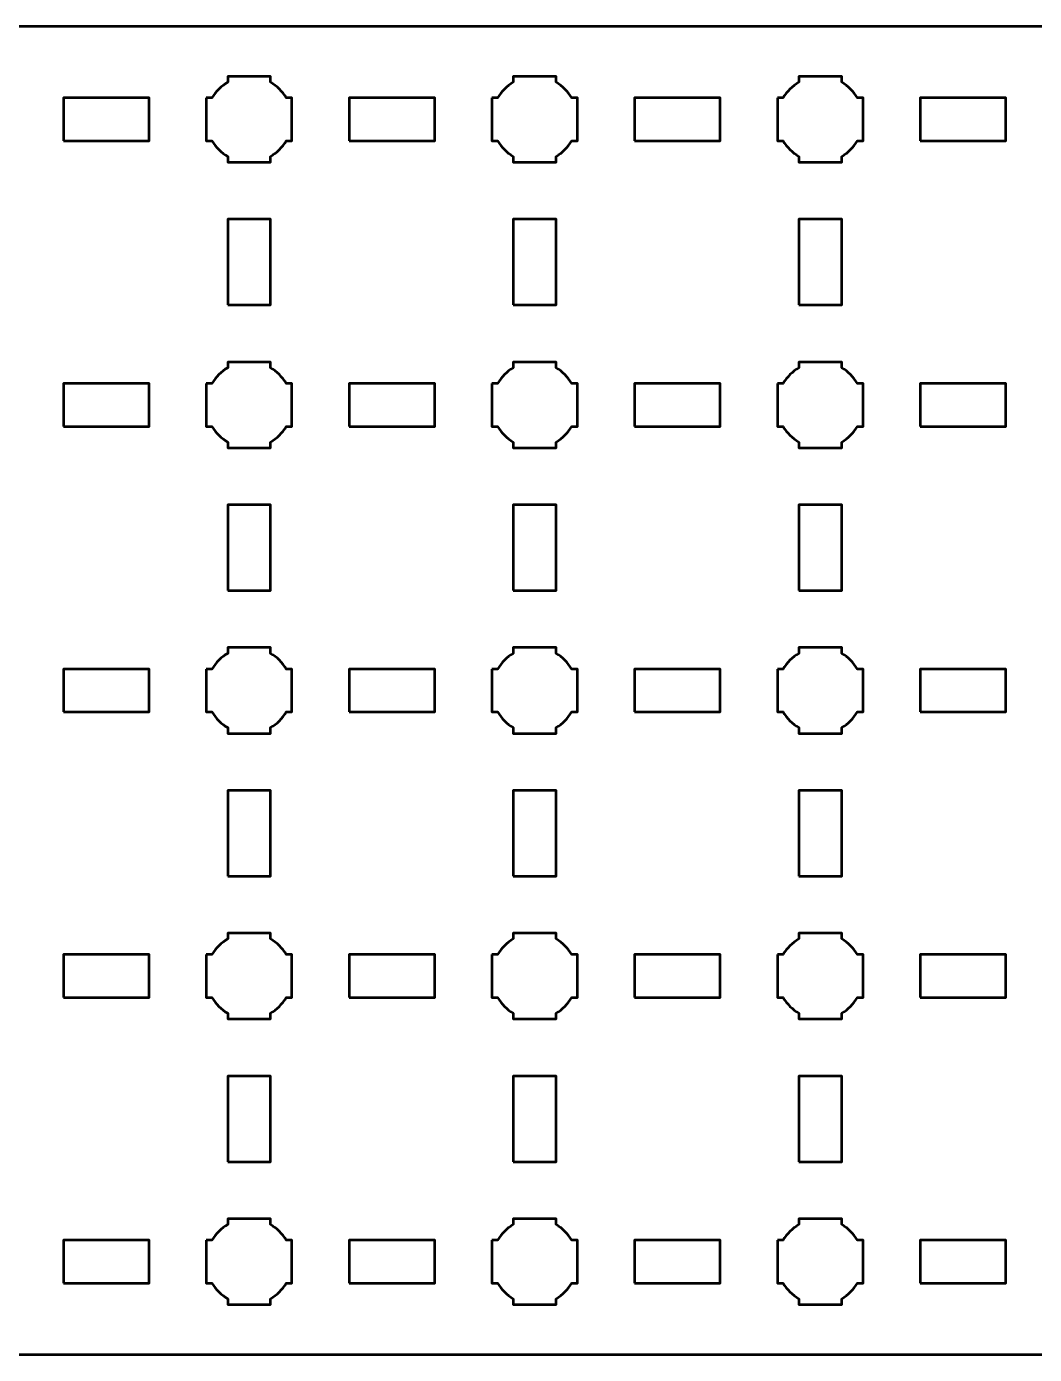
# Model space of a CAD drawing. Header units: centimetres. Extents: x -40.1 to 19.1, y -19.5 to -10.2.
# Drawn here: x -33.06 to -26, y -19.5 to -10.2 of the extents above; entities that cross this region are included whole.
import ezdxf

# ---------------------------------------------------------------- set-up
doc = ezdxf.new("R2010")
doc.units = ezdxf.units.CM
doc.header["$MEASUREMENT"] = 0
doc.layers.add('Layer 1', color=7, linetype='Continuous')

msp = doc.modelspace()

# ---------------------------------------------------------------- linework, layer by layer
at = {"layer": 'Layer 1', "color": 250, "lineweight": 53}
for points in [[(-32.8, -11), (-32.2, -11), (-32.2, -10.7), (-32.8, -10.7), (-32.8, -11)], [(-30.8, -11), (-30.2, -11), (-30.2, -10.7), (-30.8, -10.7), (-30.8, -11)], [(-28.8, -11), (-28.2, -11), (-28.2, -10.7), (-28.8, -10.7), (-28.8, -11)], [(-26.8, -11), (-26.2, -11), (-26.2, -10.7), (-26.8, -10.7), (-26.8, -11)], [(-31.65, -12.15), (-31.35, -12.15), (-31.35, -11.55), (-31.65, -11.55), (-31.65, -12.15)], [(-29.65, -12.15), (-29.35, -12.15), (-29.35, -11.55), (-29.65, -11.55), (-29.65, -12.15)], [(-27.65, -12.15), (-27.35, -12.15), (-27.35, -11.55), (-27.65, -11.55), (-27.65, -12.15)], [(-32.8, -13), (-32.2, -13), (-32.2, -12.7), (-32.8, -12.7), (-32.8, -13)], [(-30.8, -13), (-30.2, -13), (-30.2, -12.7), (-30.8, -12.7), (-30.8, -13)], [(-28.8, -13), (-28.2, -13), (-28.2, -12.7), (-28.8, -12.7), (-28.8, -13)], [(-26.8, -13), (-26.2, -13), (-26.2, -12.7), (-26.8, -12.7), (-26.8, -13)], [(-31.65, -14.15), (-31.35, -14.15), (-31.35, -13.55), (-31.65, -13.55), (-31.65, -14.15)], [(-29.65, -14.15), (-29.35, -14.15), (-29.35, -13.55), (-29.65, -13.55), (-29.65, -14.15)], [(-27.65, -14.15), (-27.35, -14.15), (-27.35, -13.55), (-27.65, -13.55), (-27.65, -14.15)], [(-32.8, -15), (-32.2, -15), (-32.2, -14.7), (-32.8, -14.7), (-32.8, -15)], [(-30.8, -15), (-30.2, -15), (-30.2, -14.7), (-30.8, -14.7), (-30.8, -15)], [(-28.8, -15), (-28.2, -15), (-28.2, -14.7), (-28.8, -14.7), (-28.8, -15)], [(-26.8, -15), (-26.2, -15), (-26.2, -14.7), (-26.8, -14.7), (-26.8, -15)], [(-31.65, -16.15), (-31.35, -16.15), (-31.35, -15.55), (-31.65, -15.55), (-31.65, -16.15)], [(-29.65, -16.15), (-29.35, -16.15), (-29.35, -15.55), (-29.65, -15.55), (-29.65, -16.15)], [(-27.65, -16.15), (-27.35, -16.15), (-27.35, -15.55), (-27.65, -15.55), (-27.65, -16.15)], [(-32.8, -17), (-32.2, -17), (-32.2, -16.7), (-32.8, -16.7), (-32.8, -17)], [(-30.8, -17), (-30.2, -17), (-30.2, -16.7), (-30.8, -16.7), (-30.8, -17)], [(-28.8, -17), (-28.2, -17), (-28.2, -16.7), (-28.8, -16.7), (-28.8, -17)], [(-26.8, -17), (-26.2, -17), (-26.2, -16.7), (-26.8, -16.7), (-26.8, -17)], [(-31.65, -18.15), (-31.35, -18.15), (-31.35, -17.55), (-31.65, -17.55), (-31.65, -18.15)], [(-29.65, -18.15), (-29.35, -18.15), (-29.35, -17.55), (-29.65, -17.55), (-29.65, -18.15)], [(-27.65, -18.15), (-27.35, -18.15), (-27.35, -17.55), (-27.65, -17.55), (-27.65, -18.15)], [(-32.8, -19), (-32.2, -19), (-32.2, -18.7), (-32.8, -18.7), (-32.8, -19)], [(-30.8, -19), (-30.2, -19), (-30.2, -18.7), (-30.8, -18.7), (-30.8, -19)], [(-28.8, -19), (-28.2, -19), (-28.2, -18.7), (-28.8, -18.7), (-28.8, -19)], [(-26.8, -19), (-26.2, -19), (-26.2, -18.7), (-26.8, -18.7), (-26.8, -19)]]:
    msp.add_lwpolyline(points, close=True, dxfattribs=at)
msp.add_open_spline([(-40.15, -19), (-40.15, -19), (-40.15, -10.7), (-40.15, -10.7), (-40.15, -10.7), (-40.15, -10.42391), (-39.92609, -10.2), (-39.65, -10.2), (-39.65, -10.2), (-39.65, -10.2), (18.65, -10.2), (18.65, -10.2), (18.65, -10.2), (18.92609, -10.2), (19.15, -10.42391), (19.15, -10.7), (19.15, -10.7), (19.15, -10.7), (19.15, -19), (19.15, -19), (19.15, -19), (19.15, -19.27609), (18.92609, -19.5), (18.65, -19.5), (18.65, -19.5), (18.65, -19.5), (-39.65, -19.5), (-39.65, -19.5), (-39.65, -19.5), (-39.92609, -19.5), (-40.15, -19.27609), (-40.15, -19)], degree=3, knots=[0, 0, 0, 0, 0.125, 0.125, 0.125, 0.125, 0.25, 0.25, 0.25, 0.25, 0.375, 0.375, 0.375, 0.375, 0.5, 0.5, 0.5, 0.5, 0.625, 0.625, 0.625, 0.625, 0.75, 0.75, 0.75, 0.75, 0.875, 0.875, 0.875, 0.875, 1, 1, 1, 1], dxfattribs=at)
at = {"layer": 'Layer 1', "lineweight": 53}
for points in [[(-31.8, -10.7), (-31.8, -10.7), (-31.75985, -10.7), (-31.75985, -10.7), (-31.75985, -10.7), (-31.7335, -10.65447), (-31.69553, -10.6165), (-31.65, -10.59015), (-31.65, -10.59015), (-31.65, -10.59015), (-31.65, -10.55), (-31.65, -10.55), (-31.65, -10.55), (-31.65, -10.55), (-31.5, -10.55), (-31.5, -10.55), (-31.5, -10.55), (-31.5, -10.55), (-31.35, -10.55), (-31.35, -10.55), (-31.35, -10.55), (-31.35, -10.55), (-31.35, -10.59015), (-31.35, -10.59015), (-31.35, -10.59015), (-31.30447, -10.6165), (-31.2665, -10.65447), (-31.24015, -10.7), (-31.24015, -10.7), (-31.24015, -10.7), (-31.2, -10.7), (-31.2, -10.7), (-31.2, -10.7), (-31.2, -10.7), (-31.2, -10.85), (-31.2, -10.85), (-31.2, -10.85), (-31.2, -10.85), (-31.2, -11), (-31.2, -11), (-31.2, -11), (-31.2, -11), (-31.24015, -11), (-31.24015, -11), (-31.24015, -11), (-31.2665, -11.04553), (-31.30447, -11.0835), (-31.35, -11.10985), (-31.35, -11.10985), (-31.35, -11.10985), (-31.35, -11.15), (-31.35, -11.15), (-31.35, -11.15), (-31.35, -11.15), (-31.5, -11.15), (-31.5, -11.15), (-31.5, -11.15), (-31.5, -11.15), (-31.65, -11.15), (-31.65, -11.15), (-31.65, -11.15), (-31.65, -11.15), (-31.65, -11.10985), (-31.65, -11.10985), (-31.65, -11.10985), (-31.69553, -11.0835), (-31.7335, -11.04553), (-31.75985, -11), (-31.75985, -11), (-31.75985, -11), (-31.8, -11), (-31.8, -11), (-31.8, -11), (-31.8, -11), (-31.8, -10.85), (-31.8, -10.85), (-31.8, -10.85), (-31.8, -10.85), (-31.8, -10.7), (-31.8, -10.7)], [(-29.8, -10.7), (-29.8, -10.7), (-29.75985, -10.7), (-29.75985, -10.7), (-29.75985, -10.7), (-29.7335, -10.65447), (-29.69553, -10.6165), (-29.65, -10.59015), (-29.65, -10.59015), (-29.65, -10.59015), (-29.65, -10.55), (-29.65, -10.55), (-29.65, -10.55), (-29.65, -10.55), (-29.5, -10.55), (-29.5, -10.55), (-29.5, -10.55), (-29.5, -10.55), (-29.35, -10.55), (-29.35, -10.55), (-29.35, -10.55), (-29.35, -10.55), (-29.35, -10.59015), (-29.35, -10.59015), (-29.35, -10.59015), (-29.30447, -10.6165), (-29.2665, -10.65447), (-29.24015, -10.7), (-29.24015, -10.7), (-29.24015, -10.7), (-29.2, -10.7), (-29.2, -10.7), (-29.2, -10.7), (-29.2, -10.7), (-29.2, -10.85), (-29.2, -10.85), (-29.2, -10.85), (-29.2, -10.85), (-29.2, -11), (-29.2, -11), (-29.2, -11), (-29.2, -11), (-29.24015, -11), (-29.24015, -11), (-29.24015, -11), (-29.2665, -11.04553), (-29.30447, -11.0835), (-29.35, -11.10985), (-29.35, -11.10985), (-29.35, -11.10985), (-29.35, -11.15), (-29.35, -11.15), (-29.35, -11.15), (-29.35, -11.15), (-29.5, -11.15), (-29.5, -11.15), (-29.5, -11.15), (-29.5, -11.15), (-29.65, -11.15), (-29.65, -11.15), (-29.65, -11.15), (-29.65, -11.15), (-29.65, -11.10985), (-29.65, -11.10985), (-29.65, -11.10985), (-29.69553, -11.0835), (-29.7335, -11.04553), (-29.75985, -11), (-29.75985, -11), (-29.75985, -11), (-29.8, -11), (-29.8, -11), (-29.8, -11), (-29.8, -11), (-29.8, -10.85), (-29.8, -10.85), (-29.8, -10.85), (-29.8, -10.85), (-29.8, -10.7), (-29.8, -10.7)], [(-27.8, -10.7), (-27.8, -10.7), (-27.75985, -10.7), (-27.75985, -10.7), (-27.75985, -10.7), (-27.7335, -10.65447), (-27.69553, -10.6165), (-27.65, -10.59015), (-27.65, -10.59015), (-27.65, -10.59015), (-27.65, -10.55), (-27.65, -10.55), (-27.65, -10.55), (-27.65, -10.55), (-27.5, -10.55), (-27.5, -10.55), (-27.5, -10.55), (-27.5, -10.55), (-27.35, -10.55), (-27.35, -10.55), (-27.35, -10.55), (-27.35, -10.55), (-27.35, -10.59015), (-27.35, -10.59015), (-27.35, -10.59015), (-27.30447, -10.6165), (-27.2665, -10.65447), (-27.24015, -10.7), (-27.24015, -10.7), (-27.24015, -10.7), (-27.2, -10.7), (-27.2, -10.7), (-27.2, -10.7), (-27.2, -10.7), (-27.2, -10.85), (-27.2, -10.85), (-27.2, -10.85), (-27.2, -10.85), (-27.2, -11), (-27.2, -11), (-27.2, -11), (-27.2, -11), (-27.24015, -11), (-27.24015, -11), (-27.24015, -11), (-27.2665, -11.04553), (-27.30447, -11.0835), (-27.35, -11.10985), (-27.35, -11.10985), (-27.35, -11.10985), (-27.35, -11.15), (-27.35, -11.15), (-27.35, -11.15), (-27.35, -11.15), (-27.5, -11.15), (-27.5, -11.15), (-27.5, -11.15), (-27.5, -11.15), (-27.65, -11.15), (-27.65, -11.15), (-27.65, -11.15), (-27.65, -11.15), (-27.65, -11.10985), (-27.65, -11.10985), (-27.65, -11.10985), (-27.69553, -11.0835), (-27.7335, -11.04553), (-27.75985, -11), (-27.75985, -11), (-27.75985, -11), (-27.8, -11), (-27.8, -11), (-27.8, -11), (-27.8, -11), (-27.8, -10.85), (-27.8, -10.85), (-27.8, -10.85), (-27.8, -10.85), (-27.8, -10.7), (-27.8, -10.7)], [(-31.8, -12.7), (-31.8, -12.7), (-31.75985, -12.7), (-31.75985, -12.7), (-31.75985, -12.7), (-31.7335, -12.65447), (-31.69553, -12.6165), (-31.65, -12.59015), (-31.65, -12.59015), (-31.65, -12.59015), (-31.65, -12.55), (-31.65, -12.55), (-31.65, -12.55), (-31.65, -12.55), (-31.5, -12.55), (-31.5, -12.55), (-31.5, -12.55), (-31.5, -12.55), (-31.35, -12.55), (-31.35, -12.55), (-31.35, -12.55), (-31.35, -12.55), (-31.35, -12.59015), (-31.35, -12.59015), (-31.35, -12.59015), (-31.30447, -12.6165), (-31.2665, -12.65447), (-31.24015, -12.7), (-31.24015, -12.7), (-31.24015, -12.7), (-31.2, -12.7), (-31.2, -12.7), (-31.2, -12.7), (-31.2, -12.7), (-31.2, -12.85), (-31.2, -12.85), (-31.2, -12.85), (-31.2, -12.85), (-31.2, -13), (-31.2, -13), (-31.2, -13), (-31.2, -13), (-31.24015, -13), (-31.24015, -13), (-31.24015, -13), (-31.2665, -13.04553), (-31.30447, -13.0835), (-31.35, -13.10985), (-31.35, -13.10985), (-31.35, -13.10985), (-31.35, -13.15), (-31.35, -13.15), (-31.35, -13.15), (-31.35, -13.15), (-31.5, -13.15), (-31.5, -13.15), (-31.5, -13.15), (-31.5, -13.15), (-31.65, -13.15), (-31.65, -13.15), (-31.65, -13.15), (-31.65, -13.15), (-31.65, -13.10985), (-31.65, -13.10985), (-31.65, -13.10985), (-31.69553, -13.0835), (-31.7335, -13.04553), (-31.75985, -13), (-31.75985, -13), (-31.75985, -13), (-31.8, -13), (-31.8, -13), (-31.8, -13), (-31.8, -13), (-31.8, -12.85), (-31.8, -12.85), (-31.8, -12.85), (-31.8, -12.85), (-31.8, -12.7), (-31.8, -12.7)], [(-29.8, -12.7), (-29.8, -12.7), (-29.75985, -12.7), (-29.75985, -12.7), (-29.75985, -12.7), (-29.7335, -12.65447), (-29.69553, -12.6165), (-29.65, -12.59015), (-29.65, -12.59015), (-29.65, -12.59015), (-29.65, -12.55), (-29.65, -12.55), (-29.65, -12.55), (-29.65, -12.55), (-29.5, -12.55), (-29.5, -12.55), (-29.5, -12.55), (-29.5, -12.55), (-29.35, -12.55), (-29.35, -12.55), (-29.35, -12.55), (-29.35, -12.55), (-29.35, -12.59015), (-29.35, -12.59015), (-29.35, -12.59015), (-29.30447, -12.6165), (-29.2665, -12.65447), (-29.24015, -12.7), (-29.24015, -12.7), (-29.24015, -12.7), (-29.2, -12.7), (-29.2, -12.7), (-29.2, -12.7), (-29.2, -12.7), (-29.2, -12.85), (-29.2, -12.85), (-29.2, -12.85), (-29.2, -12.85), (-29.2, -13), (-29.2, -13), (-29.2, -13), (-29.2, -13), (-29.24015, -13), (-29.24015, -13), (-29.24015, -13), (-29.2665, -13.04553), (-29.30447, -13.0835), (-29.35, -13.10985), (-29.35, -13.10985), (-29.35, -13.10985), (-29.35, -13.15), (-29.35, -13.15), (-29.35, -13.15), (-29.35, -13.15), (-29.5, -13.15), (-29.5, -13.15), (-29.5, -13.15), (-29.5, -13.15), (-29.65, -13.15), (-29.65, -13.15), (-29.65, -13.15), (-29.65, -13.15), (-29.65, -13.10985), (-29.65, -13.10985), (-29.65, -13.10985), (-29.69553, -13.0835), (-29.7335, -13.04553), (-29.75985, -13), (-29.75985, -13), (-29.75985, -13), (-29.8, -13), (-29.8, -13), (-29.8, -13), (-29.8, -13), (-29.8, -12.85), (-29.8, -12.85), (-29.8, -12.85), (-29.8, -12.85), (-29.8, -12.7), (-29.8, -12.7)], [(-27.8, -12.7), (-27.8, -12.7), (-27.75985, -12.7), (-27.75985, -12.7), (-27.75985, -12.7), (-27.7335, -12.65447), (-27.69553, -12.6165), (-27.65, -12.59015), (-27.65, -12.59015), (-27.65, -12.59015), (-27.65, -12.55), (-27.65, -12.55), (-27.65, -12.55), (-27.65, -12.55), (-27.5, -12.55), (-27.5, -12.55), (-27.5, -12.55), (-27.5, -12.55), (-27.35, -12.55), (-27.35, -12.55), (-27.35, -12.55), (-27.35, -12.55), (-27.35, -12.59015), (-27.35, -12.59015), (-27.35, -12.59015), (-27.30447, -12.6165), (-27.2665, -12.65447), (-27.24015, -12.7), (-27.24015, -12.7), (-27.24015, -12.7), (-27.2, -12.7), (-27.2, -12.7), (-27.2, -12.7), (-27.2, -12.7), (-27.2, -12.85), (-27.2, -12.85), (-27.2, -12.85), (-27.2, -12.85), (-27.2, -13), (-27.2, -13), (-27.2, -13), (-27.2, -13), (-27.24015, -13), (-27.24015, -13), (-27.24015, -13), (-27.2665, -13.04553), (-27.30447, -13.0835), (-27.35, -13.10985), (-27.35, -13.10985), (-27.35, -13.10985), (-27.35, -13.15), (-27.35, -13.15), (-27.35, -13.15), (-27.35, -13.15), (-27.5, -13.15), (-27.5, -13.15), (-27.5, -13.15), (-27.5, -13.15), (-27.65, -13.15), (-27.65, -13.15), (-27.65, -13.15), (-27.65, -13.15), (-27.65, -13.10985), (-27.65, -13.10985), (-27.65, -13.10985), (-27.69553, -13.0835), (-27.7335, -13.04553), (-27.75985, -13), (-27.75985, -13), (-27.75985, -13), (-27.8, -13), (-27.8, -13), (-27.8, -13), (-27.8, -13), (-27.8, -12.85), (-27.8, -12.85), (-27.8, -12.85), (-27.8, -12.85), (-27.8, -12.7), (-27.8, -12.7)], [(-31.8, -14.7), (-31.8, -14.7), (-31.75985, -14.7), (-31.75985, -14.7), (-31.75985, -14.7), (-31.7335, -14.65447), (-31.69553, -14.6165), (-31.65, -14.59015), (-31.65, -14.59015), (-31.65, -14.59015), (-31.65, -14.55), (-31.65, -14.55), (-31.65, -14.55), (-31.65, -14.55), (-31.5, -14.55), (-31.5, -14.55), (-31.5, -14.55), (-31.5, -14.55), (-31.35, -14.55), (-31.35, -14.55), (-31.35, -14.55), (-31.35, -14.55), (-31.35, -14.59015), (-31.35, -14.59015), (-31.35, -14.59015), (-31.30447, -14.6165), (-31.2665, -14.65447), (-31.24015, -14.7), (-31.24015, -14.7), (-31.24015, -14.7), (-31.2, -14.7), (-31.2, -14.7), (-31.2, -14.7), (-31.2, -14.7), (-31.2, -14.85), (-31.2, -14.85), (-31.2, -14.85), (-31.2, -14.85), (-31.2, -15), (-31.2, -15), (-31.2, -15), (-31.2, -15), (-31.24015, -15), (-31.24015, -15), (-31.24015, -15), (-31.2665, -15.04553), (-31.30447, -15.0835), (-31.35, -15.10985), (-31.35, -15.10985), (-31.35, -15.10985), (-31.35, -15.15), (-31.35, -15.15), (-31.35, -15.15), (-31.35, -15.15), (-31.5, -15.15), (-31.5, -15.15), (-31.5, -15.15), (-31.5, -15.15), (-31.65, -15.15), (-31.65, -15.15), (-31.65, -15.15), (-31.65, -15.15), (-31.65, -15.10985), (-31.65, -15.10985), (-31.65, -15.10985), (-31.69553, -15.0835), (-31.7335, -15.04553), (-31.75985, -15), (-31.75985, -15), (-31.75985, -15), (-31.8, -15), (-31.8, -15), (-31.8, -15), (-31.8, -15), (-31.8, -14.85), (-31.8, -14.85), (-31.8, -14.85), (-31.8, -14.85), (-31.8, -14.7), (-31.8, -14.7)], [(-29.8, -14.7), (-29.8, -14.7), (-29.75985, -14.7), (-29.75985, -14.7), (-29.75985, -14.7), (-29.7335, -14.65447), (-29.69553, -14.6165), (-29.65, -14.59015), (-29.65, -14.59015), (-29.65, -14.59015), (-29.65, -14.55), (-29.65, -14.55), (-29.65, -14.55), (-29.65, -14.55), (-29.5, -14.55), (-29.5, -14.55), (-29.5, -14.55), (-29.5, -14.55), (-29.35, -14.55), (-29.35, -14.55), (-29.35, -14.55), (-29.35, -14.55), (-29.35, -14.59015), (-29.35, -14.59015), (-29.35, -14.59015), (-29.30447, -14.6165), (-29.2665, -14.65447), (-29.24015, -14.7), (-29.24015, -14.7), (-29.24015, -14.7), (-29.2, -14.7), (-29.2, -14.7), (-29.2, -14.7), (-29.2, -14.7), (-29.2, -14.85), (-29.2, -14.85), (-29.2, -14.85), (-29.2, -14.85), (-29.2, -15), (-29.2, -15), (-29.2, -15), (-29.2, -15), (-29.24015, -15), (-29.24015, -15), (-29.24015, -15), (-29.2665, -15.04553), (-29.30447, -15.0835), (-29.35, -15.10985), (-29.35, -15.10985), (-29.35, -15.10985), (-29.35, -15.15), (-29.35, -15.15), (-29.35, -15.15), (-29.35, -15.15), (-29.5, -15.15), (-29.5, -15.15), (-29.5, -15.15), (-29.5, -15.15), (-29.65, -15.15), (-29.65, -15.15), (-29.65, -15.15), (-29.65, -15.15), (-29.65, -15.10985), (-29.65, -15.10985), (-29.65, -15.10985), (-29.69553, -15.0835), (-29.7335, -15.04553), (-29.75985, -15), (-29.75985, -15), (-29.75985, -15), (-29.8, -15), (-29.8, -15), (-29.8, -15), (-29.8, -15), (-29.8, -14.85), (-29.8, -14.85), (-29.8, -14.85), (-29.8, -14.85), (-29.8, -14.7), (-29.8, -14.7)], [(-27.8, -14.7), (-27.8, -14.7), (-27.75985, -14.7), (-27.75985, -14.7), (-27.75985, -14.7), (-27.7335, -14.65447), (-27.69553, -14.6165), (-27.65, -14.59015), (-27.65, -14.59015), (-27.65, -14.59015), (-27.65, -14.55), (-27.65, -14.55), (-27.65, -14.55), (-27.65, -14.55), (-27.5, -14.55), (-27.5, -14.55), (-27.5, -14.55), (-27.5, -14.55), (-27.35, -14.55), (-27.35, -14.55), (-27.35, -14.55), (-27.35, -14.55), (-27.35, -14.59015), (-27.35, -14.59015), (-27.35, -14.59015), (-27.30447, -14.6165), (-27.2665, -14.65447), (-27.24015, -14.7), (-27.24015, -14.7), (-27.24015, -14.7), (-27.2, -14.7), (-27.2, -14.7), (-27.2, -14.7), (-27.2, -14.7), (-27.2, -14.85), (-27.2, -14.85), (-27.2, -14.85), (-27.2, -14.85), (-27.2, -15), (-27.2, -15), (-27.2, -15), (-27.2, -15), (-27.24015, -15), (-27.24015, -15), (-27.24015, -15), (-27.2665, -15.04553), (-27.30447, -15.0835), (-27.35, -15.10985), (-27.35, -15.10985), (-27.35, -15.10985), (-27.35, -15.15), (-27.35, -15.15), (-27.35, -15.15), (-27.35, -15.15), (-27.5, -15.15), (-27.5, -15.15), (-27.5, -15.15), (-27.5, -15.15), (-27.65, -15.15), (-27.65, -15.15), (-27.65, -15.15), (-27.65, -15.15), (-27.65, -15.10985), (-27.65, -15.10985), (-27.65, -15.10985), (-27.69553, -15.0835), (-27.7335, -15.04553), (-27.75985, -15), (-27.75985, -15), (-27.75985, -15), (-27.8, -15), (-27.8, -15), (-27.8, -15), (-27.8, -15), (-27.8, -14.85), (-27.8, -14.85), (-27.8, -14.85), (-27.8, -14.85), (-27.8, -14.7), (-27.8, -14.7)], [(-31.8, -16.7), (-31.8, -16.7), (-31.75985, -16.7), (-31.75985, -16.7), (-31.75985, -16.7), (-31.7335, -16.65447), (-31.69553, -16.6165), (-31.65, -16.59015), (-31.65, -16.59015), (-31.65, -16.59015), (-31.65, -16.55), (-31.65, -16.55), (-31.65, -16.55), (-31.65, -16.55), (-31.5, -16.55), (-31.5, -16.55), (-31.5, -16.55), (-31.5, -16.55), (-31.35, -16.55), (-31.35, -16.55), (-31.35, -16.55), (-31.35, -16.55), (-31.35, -16.59015), (-31.35, -16.59015), (-31.35, -16.59015), (-31.30447, -16.6165), (-31.2665, -16.65447), (-31.24015, -16.7), (-31.24015, -16.7), (-31.24015, -16.7), (-31.2, -16.7), (-31.2, -16.7), (-31.2, -16.7), (-31.2, -16.7), (-31.2, -16.85), (-31.2, -16.85), (-31.2, -16.85), (-31.2, -16.85), (-31.2, -17), (-31.2, -17), (-31.2, -17), (-31.2, -17), (-31.24015, -17), (-31.24015, -17), (-31.24015, -17), (-31.2665, -17.04553), (-31.30447, -17.0835), (-31.35, -17.10985), (-31.35, -17.10985), (-31.35, -17.10985), (-31.35, -17.15), (-31.35, -17.15), (-31.35, -17.15), (-31.35, -17.15), (-31.5, -17.15), (-31.5, -17.15), (-31.5, -17.15), (-31.5, -17.15), (-31.65, -17.15), (-31.65, -17.15), (-31.65, -17.15), (-31.65, -17.15), (-31.65, -17.10985), (-31.65, -17.10985), (-31.65, -17.10985), (-31.69553, -17.0835), (-31.7335, -17.04553), (-31.75985, -17), (-31.75985, -17), (-31.75985, -17), (-31.8, -17), (-31.8, -17), (-31.8, -17), (-31.8, -17), (-31.8, -16.85), (-31.8, -16.85), (-31.8, -16.85), (-31.8, -16.85), (-31.8, -16.7), (-31.8, -16.7)], [(-29.8, -16.7), (-29.8, -16.7), (-29.75985, -16.7), (-29.75985, -16.7), (-29.75985, -16.7), (-29.7335, -16.65447), (-29.69553, -16.6165), (-29.65, -16.59015), (-29.65, -16.59015), (-29.65, -16.59015), (-29.65, -16.55), (-29.65, -16.55), (-29.65, -16.55), (-29.65, -16.55), (-29.5, -16.55), (-29.5, -16.55), (-29.5, -16.55), (-29.5, -16.55), (-29.35, -16.55), (-29.35, -16.55), (-29.35, -16.55), (-29.35, -16.55), (-29.35, -16.59015), (-29.35, -16.59015), (-29.35, -16.59015), (-29.30447, -16.6165), (-29.2665, -16.65447), (-29.24015, -16.7), (-29.24015, -16.7), (-29.24015, -16.7), (-29.2, -16.7), (-29.2, -16.7), (-29.2, -16.7), (-29.2, -16.7), (-29.2, -16.85), (-29.2, -16.85), (-29.2, -16.85), (-29.2, -16.85), (-29.2, -17), (-29.2, -17), (-29.2, -17), (-29.2, -17), (-29.24015, -17), (-29.24015, -17), (-29.24015, -17), (-29.2665, -17.04553), (-29.30447, -17.0835), (-29.35, -17.10985), (-29.35, -17.10985), (-29.35, -17.10985), (-29.35, -17.15), (-29.35, -17.15), (-29.35, -17.15), (-29.35, -17.15), (-29.5, -17.15), (-29.5, -17.15), (-29.5, -17.15), (-29.5, -17.15), (-29.65, -17.15), (-29.65, -17.15), (-29.65, -17.15), (-29.65, -17.15), (-29.65, -17.10985), (-29.65, -17.10985), (-29.65, -17.10985), (-29.69553, -17.0835), (-29.7335, -17.04553), (-29.75985, -17), (-29.75985, -17), (-29.75985, -17), (-29.8, -17), (-29.8, -17), (-29.8, -17), (-29.8, -17), (-29.8, -16.85), (-29.8, -16.85), (-29.8, -16.85), (-29.8, -16.85), (-29.8, -16.7), (-29.8, -16.7)], [(-27.8, -16.7), (-27.8, -16.7), (-27.75985, -16.7), (-27.75985, -16.7), (-27.75985, -16.7), (-27.7335, -16.65447), (-27.69553, -16.6165), (-27.65, -16.59015), (-27.65, -16.59015), (-27.65, -16.59015), (-27.65, -16.55), (-27.65, -16.55), (-27.65, -16.55), (-27.65, -16.55), (-27.5, -16.55), (-27.5, -16.55), (-27.5, -16.55), (-27.5, -16.55), (-27.35, -16.55), (-27.35, -16.55), (-27.35, -16.55), (-27.35, -16.55), (-27.35, -16.59015), (-27.35, -16.59015), (-27.35, -16.59015), (-27.30447, -16.6165), (-27.2665, -16.65447), (-27.24015, -16.7), (-27.24015, -16.7), (-27.24015, -16.7), (-27.2, -16.7), (-27.2, -16.7), (-27.2, -16.7), (-27.2, -16.7), (-27.2, -16.85), (-27.2, -16.85), (-27.2, -16.85), (-27.2, -16.85), (-27.2, -17), (-27.2, -17), (-27.2, -17), (-27.2, -17), (-27.24015, -17), (-27.24015, -17), (-27.24015, -17), (-27.2665, -17.04553), (-27.30447, -17.0835), (-27.35, -17.10985), (-27.35, -17.10985), (-27.35, -17.10985), (-27.35, -17.15), (-27.35, -17.15), (-27.35, -17.15), (-27.35, -17.15), (-27.5, -17.15), (-27.5, -17.15), (-27.5, -17.15), (-27.5, -17.15), (-27.65, -17.15), (-27.65, -17.15), (-27.65, -17.15), (-27.65, -17.15), (-27.65, -17.10985), (-27.65, -17.10985), (-27.65, -17.10985), (-27.69553, -17.0835), (-27.7335, -17.04553), (-27.75985, -17), (-27.75985, -17), (-27.75985, -17), (-27.8, -17), (-27.8, -17), (-27.8, -17), (-27.8, -17), (-27.8, -16.85), (-27.8, -16.85), (-27.8, -16.85), (-27.8, -16.85), (-27.8, -16.7), (-27.8, -16.7)], [(-31.8, -18.7), (-31.8, -18.7), (-31.75985, -18.7), (-31.75985, -18.7), (-31.75985, -18.7), (-31.7335, -18.65447), (-31.69553, -18.6165), (-31.65, -18.59015), (-31.65, -18.59015), (-31.65, -18.59015), (-31.65, -18.55), (-31.65, -18.55), (-31.65, -18.55), (-31.65, -18.55), (-31.5, -18.55), (-31.5, -18.55), (-31.5, -18.55), (-31.5, -18.55), (-31.35, -18.55), (-31.35, -18.55), (-31.35, -18.55), (-31.35, -18.55), (-31.35, -18.59015), (-31.35, -18.59015), (-31.35, -18.59015), (-31.30447, -18.6165), (-31.2665, -18.65447), (-31.24015, -18.7), (-31.24015, -18.7), (-31.24015, -18.7), (-31.2, -18.7), (-31.2, -18.7), (-31.2, -18.7), (-31.2, -18.7), (-31.2, -18.85), (-31.2, -18.85), (-31.2, -18.85), (-31.2, -18.85), (-31.2, -19), (-31.2, -19), (-31.2, -19), (-31.2, -19), (-31.24015, -19), (-31.24015, -19), (-31.24015, -19), (-31.2665, -19.04553), (-31.30447, -19.0835), (-31.35, -19.10985), (-31.35, -19.10985), (-31.35, -19.10985), (-31.35, -19.15), (-31.35, -19.15), (-31.35, -19.15), (-31.35, -19.15), (-31.5, -19.15), (-31.5, -19.15), (-31.5, -19.15), (-31.5, -19.15), (-31.65, -19.15), (-31.65, -19.15), (-31.65, -19.15), (-31.65, -19.15), (-31.65, -19.10985), (-31.65, -19.10985), (-31.65, -19.10985), (-31.69553, -19.0835), (-31.7335, -19.04553), (-31.75985, -19), (-31.75985, -19), (-31.75985, -19), (-31.8, -19), (-31.8, -19), (-31.8, -19), (-31.8, -19), (-31.8, -18.85), (-31.8, -18.85), (-31.8, -18.85), (-31.8, -18.85), (-31.8, -18.7), (-31.8, -18.7)], [(-29.8, -18.7), (-29.8, -18.7), (-29.75985, -18.7), (-29.75985, -18.7), (-29.75985, -18.7), (-29.7335, -18.65447), (-29.69553, -18.6165), (-29.65, -18.59015), (-29.65, -18.59015), (-29.65, -18.59015), (-29.65, -18.55), (-29.65, -18.55), (-29.65, -18.55), (-29.65, -18.55), (-29.5, -18.55), (-29.5, -18.55), (-29.5, -18.55), (-29.5, -18.55), (-29.35, -18.55), (-29.35, -18.55), (-29.35, -18.55), (-29.35, -18.55), (-29.35, -18.59015), (-29.35, -18.59015), (-29.35, -18.59015), (-29.30447, -18.6165), (-29.2665, -18.65447), (-29.24015, -18.7), (-29.24015, -18.7), (-29.24015, -18.7), (-29.2, -18.7), (-29.2, -18.7), (-29.2, -18.7), (-29.2, -18.7), (-29.2, -18.85), (-29.2, -18.85), (-29.2, -18.85), (-29.2, -18.85), (-29.2, -19), (-29.2, -19), (-29.2, -19), (-29.2, -19), (-29.24015, -19), (-29.24015, -19), (-29.24015, -19), (-29.2665, -19.04553), (-29.30447, -19.0835), (-29.35, -19.10985), (-29.35, -19.10985), (-29.35, -19.10985), (-29.35, -19.15), (-29.35, -19.15), (-29.35, -19.15), (-29.35, -19.15), (-29.5, -19.15), (-29.5, -19.15), (-29.5, -19.15), (-29.5, -19.15), (-29.65, -19.15), (-29.65, -19.15), (-29.65, -19.15), (-29.65, -19.15), (-29.65, -19.10985), (-29.65, -19.10985), (-29.65, -19.10985), (-29.69553, -19.0835), (-29.7335, -19.04553), (-29.75985, -19), (-29.75985, -19), (-29.75985, -19), (-29.8, -19), (-29.8, -19), (-29.8, -19), (-29.8, -19), (-29.8, -18.85), (-29.8, -18.85), (-29.8, -18.85), (-29.8, -18.85), (-29.8, -18.7), (-29.8, -18.7)], [(-27.8, -18.7), (-27.8, -18.7), (-27.75985, -18.7), (-27.75985, -18.7), (-27.75985, -18.7), (-27.7335, -18.65447), (-27.69553, -18.6165), (-27.65, -18.59015), (-27.65, -18.59015), (-27.65, -18.59015), (-27.65, -18.55), (-27.65, -18.55), (-27.65, -18.55), (-27.65, -18.55), (-27.5, -18.55), (-27.5, -18.55), (-27.5, -18.55), (-27.5, -18.55), (-27.35, -18.55), (-27.35, -18.55), (-27.35, -18.55), (-27.35, -18.55), (-27.35, -18.59015), (-27.35, -18.59015), (-27.35, -18.59015), (-27.30447, -18.6165), (-27.2665, -18.65447), (-27.24015, -18.7), (-27.24015, -18.7), (-27.24015, -18.7), (-27.2, -18.7), (-27.2, -18.7), (-27.2, -18.7), (-27.2, -18.7), (-27.2, -18.85), (-27.2, -18.85), (-27.2, -18.85), (-27.2, -18.85), (-27.2, -19), (-27.2, -19), (-27.2, -19), (-27.2, -19), (-27.24015, -19), (-27.24015, -19), (-27.24015, -19), (-27.2665, -19.04553), (-27.30447, -19.0835), (-27.35, -19.10985), (-27.35, -19.10985), (-27.35, -19.10985), (-27.35, -19.15), (-27.35, -19.15), (-27.35, -19.15), (-27.35, -19.15), (-27.5, -19.15), (-27.5, -19.15), (-27.5, -19.15), (-27.5, -19.15), (-27.65, -19.15), (-27.65, -19.15), (-27.65, -19.15), (-27.65, -19.15), (-27.65, -19.10985), (-27.65, -19.10985), (-27.65, -19.10985), (-27.69553, -19.0835), (-27.7335, -19.04553), (-27.75985, -19), (-27.75985, -19), (-27.75985, -19), (-27.8, -19), (-27.8, -19), (-27.8, -19), (-27.8, -19), (-27.8, -18.85), (-27.8, -18.85), (-27.8, -18.85), (-27.8, -18.85), (-27.8, -18.7), (-27.8, -18.7)]]:
    msp.add_open_spline(points, degree=3, knots=[0, 0, 0, 0, 0.05, 0.05, 0.05, 0.05, 0.1, 0.1, 0.1, 0.1, 0.15, 0.15, 0.15, 0.15, 0.2, 0.2, 0.2, 0.2, 0.25, 0.25, 0.25, 0.25, 0.3, 0.3, 0.3, 0.3, 0.35, 0.35, 0.35, 0.35, 0.4, 0.4, 0.4, 0.4, 0.45, 0.45, 0.45, 0.45, 0.5, 0.5, 0.5, 0.5, 0.55, 0.55, 0.55, 0.55, 0.6, 0.6, 0.6, 0.6, 0.65, 0.65, 0.65, 0.65, 0.7, 0.7, 0.7, 0.7, 0.75, 0.75, 0.75, 0.75, 0.8, 0.8, 0.8, 0.8, 0.85, 0.85, 0.85, 0.85, 0.9, 0.9, 0.9, 0.9, 0.95, 0.95, 0.95, 0.95, 1, 1, 1, 1], dxfattribs=at)

doc.saveas('drawing.dxf')
